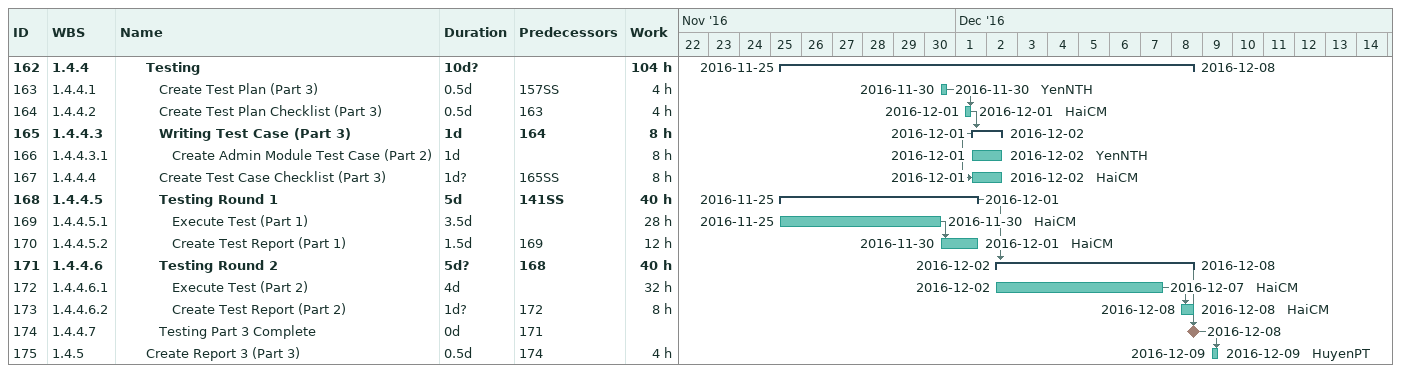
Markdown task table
| ID | WBS | Task | Duration | Start | Finish | Predecessors | Resources | Work (h) |
|---|---|---|---|---|---|---|---|---|
| 162 | 1.4.4 | **Testing** | 10d? | 2016-11-25 | 2016-12-08 |  |  | 104 |
| 163 | 1.4.4.1 | Create Test Plan (Part 3) | 0.5d | 2016-11-30 | 2016-11-30 | 157SS | YenNTH | 4 |
| 164 | 1.4.4.2 | Create Test Plan Checklist (Part 3) | 0.5d | 2016-12-01 | 2016-12-01 | 163 | HaiCM | 4 |
| 165 | 1.4.4.3 | **Writing Test Case (Part 3)** | 1d | 2016-12-01 | 2016-12-02 | 164 |  | 8 |
| 166 | 1.4.4.3.1 | Create Admin Module Test Case (Part 2) | 1d | 2016-12-01 | 2016-12-02 |  | YenNTH | 8 |
| 167 | 1.4.4.4 | Create Test Case Checklist (Part 3) | 1d? | 2016-12-01 | 2016-12-02 | 165SS | HaiCM | 8 |
| 168 | 1.4.4.5 | **Testing Round 1** | 5d | 2016-11-25 | 2016-12-01 | 141SS |  | 40 |
| 169 | 1.4.4.5.1 | Execute Test (Part 1) | 3.5d | 2016-11-25 | 2016-11-30 |  | HaiCM | 28 |
| 170 | 1.4.4.5.2 | Create Test Report (Part 1) | 1.5d | 2016-11-30 | 2016-12-01 | 169 | HaiCM | 12 |
| 171 | 1.4.4.6 | **Testing Round 2** | 5d? | 2016-12-02 | 2016-12-08 | 168 |  | 40 |
| 172 | 1.4.4.6.1 | Execute Test (Part 2) | 4d | 2016-12-02 | 2016-12-07 |  | HaiCM | 32 |
| 173 | 1.4.4.6.2 | Create Test Report (Part 2) | 1d? | 2016-12-08 | 2016-12-08 | 172 | HaiCM | 8 |
| 174 | 1.4.4.7 | Testing Part 3 Complete | 0d | 2016-12-08 | 2016-12-08 | 171 |  |  |
| 175 | 1.4.5 | Create Report 3 (Part 3) | 0.5d | 2016-12-09 | 2016-12-09 | 174 | HuyenPT | 4 |
